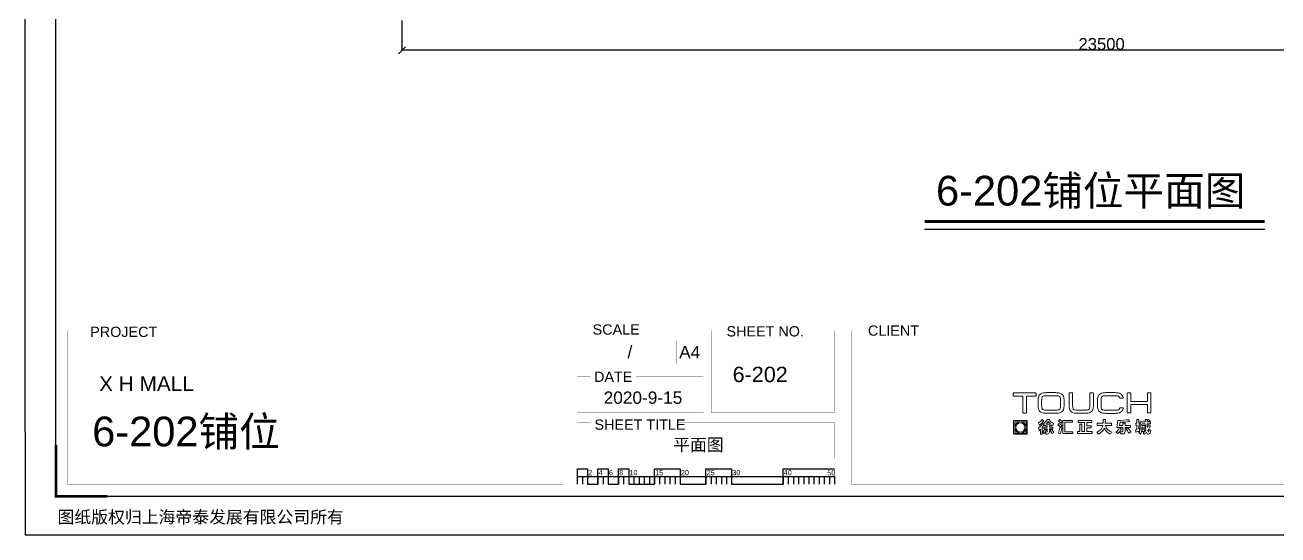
# Model space of a CAD drawing. Header units: inches. Extents: x -17552 to 18736, y -11730 to 13931.
# Drawn here: x -17552 to 3490, y -11730 to -3160 of the extents above; entities that cross this region are included whole.
import ezdxf
from ezdxf.enums import TextEntityAlignment as Align

# ---------------------------------------------------------------- set-up
doc = ezdxf.new("R2010")
doc.units = ezdxf.units.IN
doc.header["$MEASUREMENT"] = 0
doc.layers.add('DIM', color=3, linetype='Continuous')
doc.layers.add('图层 1', color=7, linetype='Continuous')
doc.styles.get("Standard").update_dxf_attribs({"font": 'arial.ttf'})
doc.dimstyles.new('DIM-200MM', dxfattribs={"dimtxt": 200, "dimasz": 120, "dimexe": 10, "dimexo": 10, "dimgap": 0.7, "dimtad": 1, "dimdec": 0, "dimrnd": 5, "dimzin": 1, "dimdsep": 46, "dimtxsty": 'Standard', "dimblk": 'OBLIQUE', "dimcen": 0.5, "dimdle": 1, "dimclrd": 256, "dimclre": 256, "dimclrt": 7, "dimaunit": 1, "dimadec": 0, "dimazin": 0, "dimtfac": 1, "dimtdec": 0, "dimtix": 1, "dimtmove": 2, "dimatfit": 3, "dimfxl": 0, "dimtolj": 1, "dimtzin": 1, "dimarcsym": 0})

# ---------------------------------------------------------------- blocks, each defined once
blk = doc.blocks.new('_Oblique')
at = {"color": 0, "linetype": 'ByBlock', "lineweight": -2}
blk.add_line((-0.5, -0.5), (0.5, 0.5), dxfattribs=at)
blk = doc.blocks.new('*D195')
at = {"layer": 'DEFPOINTS', "color": 0, "transparency": 16777216}
for p in [(-11222, 2900, 0), (12278, -1270, 0), (-11222, -3583)]:
    blk.add_point(p, dxfattribs=at)
at = {"layer": 'DIM', "lineweight": -2, "transparency": 16777216}
for p, q in [((-11222, -3083), (-11222, -3593)), ((12278, -3083), (12278, -3593)), ((12279, -3583), (-11223, -3583))]:
    blk.add_line(p, q, dxfattribs=at)
at = {"layer": 'DIM', "lineweight": -2, "transparency": 16777216, "xscale": 120, "yscale": 120, "zscale": 120, "rotation": 180}
blk.add_blockref('_Oblique', (-11222, -3583), dxfattribs=at)
at = {"layer": 'DIM', "lineweight": -2, "transparency": 16777216, "xscale": 120, "yscale": 120, "zscale": 120}
blk.add_blockref('_Oblique', (12278, -3583), dxfattribs=at)
at = {"layer": 'DIM', "color": 7, "transparency": 16777216, "insert": (528, -3480), "char_height": 200, "attachment_point": 5}
blk.add_mtext('\\A1;23500', dxfattribs=at)
blk = doc.blocks.new('block 35')
at = {"layer": '图层 1', "lineweight": 0}
blk.add_lwpolyline([(116.32, -100.16), (109.08, -100.16), (109.08, -107.4), (116.32, -107.4), (116.32, -100.16), (116.32, -100.16)], dxfattribs=at)
for points, knots in [([(120.65, -85.64), (120.65, -85.64), (109.29, -85.64), (109.29, -85.64), (109.11, -85.64), (108.97, -85.78), (108.97, -85.96), (108.97, -85.96), (108.97, -86.98), (108.97, -86.98), (108.97, -87.16), (109.11, -87.3), (109.29, -87.3), (109.29, -87.3), (113.98, -87.3), (113.98, -87.3), (113.98, -87.3), (114, -87.31), (114.02, -87.31), (114.02, -87.31), (114.02, -95.91), (114.02, -95.91), (114.02, -96.09), (114.16, -96.23), (114.34, -96.23), (114.34, -96.23), (115.6, -96.23), (115.6, -96.23), (115.78, -96.23), (115.92, -96.09), (115.92, -95.91), (115.92, -95.91), (115.92, -87.31), (115.92, -87.31), (115.92, -87.31), (115.96, -87.3), (115.96, -87.3), (115.96, -87.3), (120.65, -87.3), (120.65, -87.3), (120.83, -87.3), (120.97, -87.16), (120.97, -86.98), (120.97, -86.98), (120.97, -85.96), (120.97, -85.96), (120.97, -85.78), (120.83, -85.64), (120.65, -85.64), (120.65, -85.64), (120.65, -85.64), (120.65, -85.64)], [0, 0, 0, 0, 1, 1, 1, 2, 2, 2, 3, 3, 3, 4, 4, 4, 5, 5, 5, 6, 6, 6, 7, 7, 7, 8, 8, 8, 9, 9, 9, 10, 10, 10, 11, 11, 11, 12, 12, 12, 13, 13, 13, 14, 14, 14, 15, 15, 15, 16, 16, 16, 17, 17, 17, 17]), ([(135.45, -87.99), (135.36, -87.58), (135.21, -87.21), (135, -86.9), (134.79, -86.57), (134.49, -86.3), (134.1, -86.09), (133.73, -85.89), (133.26, -85.73), (132.7, -85.64), (132.15, -85.54), (131.48, -85.5), (130.69, -85.5), (130.69, -85.5), (126.89, -85.5), (126.89, -85.5), (126.11, -85.5), (125.43, -85.54), (124.89, -85.64), (124.33, -85.73), (123.86, -85.89), (123.49, -86.09), (123.1, -86.3), (122.8, -86.57), (122.58, -86.89), (122.38, -87.21), (122.22, -87.58), (122.13, -87.99), (122.04, -88.39), (121.99, -88.85), (121.97, -89.34), (121.96, -89.82), (121.95, -90.35), (121.95, -90.94), (121.95, -91.53), (121.96, -92.06), (121.97, -92.54), (121.99, -93.03), (122.04, -93.49), (122.13, -93.89), (122.22, -94.3), (122.38, -94.67), (122.58, -94.98), (122.8, -95.31), (123.1, -95.58), (123.49, -95.79), (123.86, -95.99), (124.33, -96.14), (124.89, -96.24), (125.43, -96.33), (126.11, -96.38), (126.89, -96.38), (126.89, -96.38), (130.69, -96.38), (130.69, -96.38), (131.48, -96.38), (132.15, -96.33), (132.7, -96.24), (133.26, -96.14), (133.73, -95.99), (134.1, -95.79), (134.49, -95.58), (134.79, -95.31), (135, -94.98), (135.21, -94.67), (135.36, -94.3), (135.45, -93.89), (135.54, -93.49), (135.59, -93.03), (135.61, -92.54), (135.63, -92.05), (135.63, -91.51), (135.63, -90.94), (135.63, -90.36), (135.63, -89.83), (135.61, -89.34), (135.59, -88.84), (135.54, -88.39), (135.45, -87.99), (135.45, -87.99), (135.45, -87.99), (135.45, -87.99)], [0, 0, 0, 0, 1, 1, 1, 2, 2, 2, 3, 3, 3, 4, 4, 4, 5, 5, 5, 6, 6, 6, 7, 7, 7, 8, 8, 8, 9, 9, 9, 10, 10, 10, 11, 11, 11, 12, 12, 12, 13, 13, 13, 14, 14, 14, 15, 15, 15, 16, 16, 16, 17, 17, 17, 18, 18, 18, 19, 19, 19, 20, 20, 20, 21, 21, 21, 22, 22, 22, 23, 23, 23, 24, 24, 24, 25, 25, 25, 26, 26, 26, 27, 27, 27, 27]), ([(130.69, -94.72), (130.69, -94.72), (126.89, -94.72), (126.89, -94.72), (126.34, -94.72), (125.87, -94.71), (125.5, -94.68), (125.15, -94.65), (124.86, -94.59), (124.64, -94.5), (124.45, -94.42), (124.31, -94.32), (124.21, -94.19), (124.1, -94.04), (124.02, -93.84), (123.97, -93.58), (123.91, -93.3), (123.88, -92.94), (123.87, -92.52), (123.86, -92.08), (123.85, -91.55), (123.85, -90.94), (123.85, -90.33), (123.85, -89.79), (123.87, -89.36), (123.87, -88.94), (123.91, -88.58), (123.96, -88.3), (124.01, -88.04), (124.1, -87.84), (124.2, -87.69), (124.3, -87.56), (124.45, -87.45), (124.64, -87.38), (124.86, -87.29), (125.15, -87.23), (125.5, -87.2), (125.88, -87.17), (126.34, -87.16), (126.89, -87.16), (126.89, -87.16), (130.69, -87.16), (130.69, -87.16), (131.24, -87.16), (131.71, -87.17), (132.08, -87.2), (132.43, -87.23), (132.72, -87.29), (132.94, -87.38), (133.13, -87.45), (133.28, -87.56), (133.38, -87.69), (133.49, -87.84), (133.56, -88.04), (133.62, -88.3), (133.67, -88.58), (133.71, -88.94), (133.72, -89.36), (133.73, -89.8), (133.73, -90.33), (133.73, -90.94), (133.73, -91.55), (133.73, -92.08), (133.72, -92.52), (133.71, -92.94), (133.67, -93.3), (133.62, -93.58), (133.56, -93.84), (133.49, -94.04), (133.38, -94.19), (133.28, -94.32), (133.13, -94.42), (132.94, -94.5), (132.72, -94.59), (132.43, -94.65), (132.08, -94.68), (131.71, -94.71), (131.24, -94.72), (130.69, -94.72), (130.69, -94.72), (130.69, -94.72), (130.69, -94.72)], [0, 0, 0, 0, 1, 1, 1, 2, 2, 2, 3, 3, 3, 4, 4, 4, 5, 5, 5, 6, 6, 6, 7, 7, 7, 8, 8, 8, 9, 9, 9, 10, 10, 10, 11, 11, 11, 12, 12, 12, 13, 13, 13, 14, 14, 14, 15, 15, 15, 16, 16, 16, 17, 17, 17, 18, 18, 18, 19, 19, 19, 20, 20, 20, 21, 21, 21, 22, 22, 22, 23, 23, 23, 24, 24, 24, 25, 25, 25, 26, 26, 26, 27, 27, 27, 27]), ([(150.74, -85.59), (150.74, -85.59), (149.47, -85.59), (149.47, -85.59), (149.38, -85.59), (149.3, -85.63), (149.25, -85.69), (149.18, -85.74), (149.15, -85.83), (149.15, -85.91), (149.15, -85.91), (149.16, -90.83), (149.16, -90.83), (149.16, -91.44), (149.16, -92.07), (149.15, -92.51), (149.14, -92.93), (149.1, -93.29), (149.04, -93.57), (148.99, -93.83), (148.91, -94.03), (148.8, -94.18), (148.7, -94.31), (148.56, -94.42), (148.36, -94.49), (148.15, -94.58), (147.86, -94.64), (147.5, -94.67), (147.13, -94.7), (146.66, -94.72), (146.12, -94.72), (146.12, -94.72), (143.16, -94.72), (143.16, -94.72), (142.61, -94.72), (142.14, -94.7), (141.77, -94.67), (141.42, -94.64), (141.13, -94.58), (140.91, -94.49), (140.71, -94.42), (140.57, -94.32), (140.47, -94.18), (140.37, -94.04), (140.29, -93.83), (140.23, -93.57), (140.18, -93.29), (140.14, -92.93), (140.13, -92.51), (140.12, -92.08), (140.12, -91.44), (140.12, -90.83), (140.12, -90.83), (140.12, -85.91), (140.12, -85.91), (140.12, -85.73), (139.97, -85.59), (139.8, -85.59), (139.8, -85.59), (138.54, -85.59), (138.54, -85.59), (138.36, -85.59), (138.22, -85.74), (138.22, -85.91), (138.22, -85.91), (138.22, -90.83), (138.22, -90.83), (138.22, -91.41), (138.22, -92.05), (138.24, -92.53), (138.25, -93.03), (138.3, -93.48), (138.39, -93.88), (138.49, -94.3), (138.64, -94.67), (138.84, -94.98), (139.06, -95.3), (139.36, -95.57), (139.75, -95.78), (140.12, -95.99), (140.59, -96.14), (141.15, -96.23), (141.7, -96.33), (142.37, -96.38), (143.16, -96.38), (143.16, -96.38), (146.12, -96.38), (146.12, -96.38), (146.9, -96.38), (147.58, -96.33), (148.12, -96.23), (148.68, -96.14), (149.15, -95.99), (149.52, -95.78), (149.91, -95.57), (150.21, -95.3), (150.43, -94.98), (150.63, -94.67), (150.78, -94.3), (150.88, -93.88), (150.96, -93.48), (151.02, -93.03), (151.03, -92.53), (151.05, -92.05), (151.06, -91.41), (151.06, -90.83), (151.06, -90.83), (151.06, -85.91), (151.06, -85.91), (151.06, -85.73), (150.91, -85.59), (150.74, -85.59), (150.74, -85.59), (150.74, -85.59), (150.74, -85.59)], [0, 0, 0, 0, 1, 1, 1, 2, 2, 2, 3, 3, 3, 4, 4, 4, 5, 5, 5, 6, 6, 6, 7, 7, 7, 8, 8, 8, 9, 9, 9, 10, 10, 10, 11, 11, 11, 12, 12, 12, 13, 13, 13, 14, 14, 14, 15, 15, 15, 16, 16, 16, 17, 17, 17, 18, 18, 18, 19, 19, 19, 20, 20, 20, 21, 21, 21, 22, 22, 22, 23, 23, 23, 24, 24, 24, 25, 25, 25, 26, 26, 26, 27, 27, 27, 28, 28, 28, 29, 29, 29, 30, 30, 30, 31, 31, 31, 32, 32, 32, 33, 33, 33, 34, 34, 34, 35, 35, 35, 36, 36, 36, 37, 37, 37, 38, 38, 38, 38]), ([(164.81, -93.59), (164.75, -93.84), (164.68, -94.05), (164.57, -94.19), (164.47, -94.33), (164.32, -94.43), (164.13, -94.51), (163.91, -94.59), (163.62, -94.65), (163.27, -94.68), (162.9, -94.71), (162.43, -94.73), (161.88, -94.73), (161.88, -94.73), (158.09, -94.73), (158.09, -94.73), (157.54, -94.73), (157.07, -94.71), (156.69, -94.68), (156.34, -94.65), (156.05, -94.59), (155.83, -94.51), (155.64, -94.43), (155.49, -94.33), (155.39, -94.19), (155.29, -94.05), (155.21, -93.84), (155.15, -93.59), (155.1, -93.3), (155.06, -92.95), (155.05, -92.52), (155.05, -92.1), (155.04, -91.59), (155.04, -91), (155.04, -90.41), (155.05, -89.78), (155.05, -89.35), (155.06, -88.93), (155.1, -88.58), (155.15, -88.29), (155.21, -88.04), (155.29, -87.83), (155.39, -87.69), (155.49, -87.55), (155.64, -87.45), (155.83, -87.37), (156.05, -87.29), (156.34, -87.23), (156.69, -87.2), (157.07, -87.17), (157.54, -87.15), (158.08, -87.15), (158.08, -87.15), (161.88, -87.15), (161.88, -87.15), (162.43, -87.15), (162.9, -87.17), (163.27, -87.2), (163.62, -87.23), (163.91, -87.29), (164.13, -87.37), (164.32, -87.45), (164.47, -87.55), (164.57, -87.69), (164.68, -87.83), (164.75, -88.04), (164.81, -88.29), (164.81, -88.31), (164.81, -88.34), (164.82, -88.35), (164.82, -88.35), (166.71, -88.35), (166.71, -88.35), (166.69, -88.23), (166.67, -88.1), (166.64, -87.99), (166.55, -87.57), (166.4, -87.2), (166.2, -86.89), (165.98, -86.56), (165.68, -86.29), (165.29, -86.08), (164.92, -85.88), (164.45, -85.73), (163.89, -85.63), (163.34, -85.54), (162.67, -85.49), (161.88, -85.49), (161.88, -85.49), (158.09, -85.49), (158.09, -85.49), (157.3, -85.49), (156.62, -85.54), (156.08, -85.63), (155.52, -85.73), (155.05, -85.88), (154.68, -86.08), (154.29, -86.29), (153.99, -86.56), (153.77, -86.89), (153.56, -87.2), (153.41, -87.57), (153.32, -87.99), (153.23, -88.39), (153.18, -88.84), (153.16, -89.34), (153.15, -89.78), (153.14, -90.4), (153.14, -90.95), (153.14, -90.95), (153.14, -91), (153.14, -91), (153.14, -91), (153.14, -91.05), (153.14, -91.05), (153.14, -91.59), (153.15, -92.1), (153.16, -92.54), (153.18, -93.04), (153.23, -93.49), (153.32, -93.89), (153.41, -94.31), (153.56, -94.68), (153.77, -94.99), (153.99, -95.32), (154.29, -95.59), (154.68, -95.8), (155.05, -96), (155.52, -96.15), (156.08, -96.25), (156.62, -96.34), (157.3, -96.39), (158.08, -96.39), (158.08, -96.39), (161.88, -96.39), (161.88, -96.39), (162.67, -96.39), (163.34, -96.34), (163.89, -96.25), (164.45, -96.15), (164.92, -96), (165.29, -95.8), (165.68, -95.59), (165.98, -95.31), (166.2, -94.99), (166.4, -94.68), (166.55, -94.31), (166.64, -93.89), (166.67, -93.77), (166.69, -93.65), (166.71, -93.52), (166.71, -93.52), (164.82, -93.52), (164.82, -93.52), (164.81, -93.54), (164.81, -93.57), (164.81, -93.59), (164.81, -93.59), (164.81, -93.59), (164.81, -93.59)], [0, 0, 0, 0, 1, 1, 1, 2, 2, 2, 3, 3, 3, 4, 4, 4, 5, 5, 5, 6, 6, 6, 7, 7, 7, 8, 8, 8, 9, 9, 9, 10, 10, 10, 11, 11, 11, 12, 12, 12, 13, 13, 13, 14, 14, 14, 15, 15, 15, 16, 16, 16, 17, 17, 17, 18, 18, 18, 19, 19, 19, 20, 20, 20, 21, 21, 21, 22, 22, 22, 23, 23, 23, 24, 24, 24, 25, 25, 25, 26, 26, 26, 27, 27, 27, 28, 28, 28, 29, 29, 29, 30, 30, 30, 31, 31, 31, 32, 32, 32, 33, 33, 33, 34, 34, 34, 35, 35, 35, 36, 36, 36, 37, 37, 37, 38, 38, 38, 39, 39, 39, 40, 40, 40, 41, 41, 41, 42, 42, 42, 43, 43, 43, 44, 44, 44, 45, 45, 45, 46, 46, 46, 47, 47, 47, 48, 48, 48, 49, 49, 49, 50, 50, 50, 51, 51, 51, 52, 52, 52, 53, 53, 53, 53]), ([(180.91, -85.64), (180.91, -85.64), (179.65, -85.64), (179.65, -85.64), (179.48, -85.64), (179.34, -85.78), (179.34, -85.96), (179.34, -85.96), (179.34, -90.05), (179.34, -90.05), (179.34, -90.05), (179.33, -90.09), (179.33, -90.09), (179.33, -90.09), (174.96, -90.09), (174.96, -90.09), (174.96, -90.09), (170.59, -90.09), (170.59, -90.09), (170.59, -90.09), (170.58, -90.05), (170.58, -90.05), (170.58, -90.05), (170.58, -85.96), (170.58, -85.96), (170.58, -85.78), (170.44, -85.64), (170.27, -85.64), (170.27, -85.64), (169.01, -85.64), (169.01, -85.64), (168.83, -85.64), (168.69, -85.78), (168.69, -85.96), (168.69, -85.96), (168.69, -95.88), (168.69, -95.88), (168.69, -96.06), (168.83, -96.2), (169.01, -96.2), (169.01, -96.2), (170.27, -96.2), (170.27, -96.2), (170.44, -96.2), (170.58, -96.06), (170.58, -95.88), (170.58, -95.88), (170.58, -91.79), (170.58, -91.79), (170.58, -91.79), (170.59, -91.77), (170.59, -91.75), (170.59, -91.75), (170.84, -91.75), (170.84, -91.75), (170.84, -91.75), (179.08, -91.75), (179.08, -91.75), (179.08, -91.75), (179.33, -91.75), (179.33, -91.75), (179.33, -91.77), (179.34, -91.79), (179.34, -91.79), (179.34, -91.79), (179.34, -95.88), (179.34, -95.88), (179.34, -96.06), (179.48, -96.2), (179.65, -96.2), (179.65, -96.2), (180.91, -96.2), (180.91, -96.2), (181.09, -96.2), (181.23, -96.06), (181.23, -95.88), (181.23, -95.88), (181.23, -85.96), (181.23, -85.96), (181.23, -85.78), (181.09, -85.64), (180.91, -85.64), (180.91, -85.64), (180.91, -85.64), (180.91, -85.64)], [0, 0, 0, 0, 1, 1, 1, 2, 2, 2, 3, 3, 3, 4, 4, 4, 5, 5, 5, 6, 6, 6, 7, 7, 7, 8, 8, 8, 9, 9, 9, 10, 10, 10, 11, 11, 11, 12, 12, 12, 13, 13, 13, 14, 14, 14, 15, 15, 15, 16, 16, 16, 17, 17, 17, 18, 18, 18, 19, 19, 19, 20, 20, 20, 21, 21, 21, 22, 22, 22, 23, 23, 23, 24, 24, 24, 25, 25, 25, 26, 26, 26, 27, 27, 27, 28, 28, 28, 28]), ([(109.72, -100.79), (109.72, -100.79), (112.51, -100.79), (112.51, -100.79), (111.01, -100.89), (109.81, -102.09), (109.72, -103.58), (109.72, -103.58), (109.72, -100.79), (109.72, -100.79), (109.72, -100.79), (109.72, -100.79), (109.72, -100.79)], [0, 0, 0, 0, 1, 1, 1, 2, 2, 2, 3, 3, 3, 4, 4, 4, 4]), ([(109.72, -106.76), (109.72, -106.76), (109.72, -103.97), (109.72, -103.97), (109.81, -105.47), (111.01, -106.67), (112.51, -106.76), (112.51, -106.76), (109.72, -106.76), (109.72, -106.76), (109.72, -106.76), (109.72, -106.76), (109.72, -106.76)], [0, 0, 0, 0, 1, 1, 1, 2, 2, 2, 3, 3, 3, 4, 4, 4, 4]), ([(110.29, -103.79), (110.29, -102.46), (111.37, -101.38), (112.71, -101.38), (114.03, -101.38), (115.11, -102.46), (115.11, -103.79), (115.11, -105.11), (114.03, -106.19), (112.71, -106.19), (111.37, -106.19), (110.29, -105.11), (110.29, -103.79), (110.29, -103.79), (110.29, -103.79), (110.29, -103.79)], [0, 0, 0, 0, 1, 1, 1, 2, 2, 2, 3, 3, 3, 4, 4, 4, 5, 5, 5, 5]), ([(115.69, -103.58), (115.59, -102.09), (114.39, -100.89), (112.9, -100.79), (112.9, -100.79), (115.69, -100.79), (115.69, -100.79), (115.69, -100.79), (115.69, -103.58), (115.69, -103.58), (115.69, -103.58), (115.69, -103.58), (115.69, -103.58)], [0, 0, 0, 0, 1, 1, 1, 2, 2, 2, 3, 3, 3, 4, 4, 4, 4]), ([(115.69, -106.76), (115.69, -106.76), (112.9, -106.76), (112.9, -106.76), (114.39, -106.67), (115.59, -105.47), (115.69, -103.97), (115.69, -103.97), (115.69, -106.76), (115.69, -106.76), (115.69, -106.76), (115.69, -106.76), (115.69, -106.76)], [0, 0, 0, 0, 1, 1, 1, 2, 2, 2, 3, 3, 3, 4, 4, 4, 4])]:
    blk.add_open_spline(points, degree=3, knots=knots, dxfattribs=at)
blk = doc.blocks.new('block 36')
at = {"layer": '图层 1', "lineweight": 0}
for points in [[(134.98, -106.97), (134.98, -100.08), (140.11, -100.08), (140.11, -101.04), (136.11, -101.04), (136.11, -106.08), (140.21, -106.08), (140.21, -106.97), (134.98, -106.97)], [(142.67, -106.94), (142.67, -105.94), (143.83, -105.94), (143.83, -102.03), (144.99, -102.03), (144.99, -105.94), (146.38, -105.94), (146.38, -101.17), (143, -101.17), (143, -100.08), (150.16, -100.08), (150.16, -101.17), (147.54, -101.17), (147.54, -102.9), (149.86, -102.9), (149.86, -103.99), (147.54, -103.99), (147.54, -105.94), (150.42, -105.94), (150.42, -106.94), (142.67, -106.94)]]:
    blk.add_lwpolyline(points, dxfattribs=at)
for points, knots in [([(124.17, -101.97), (124.17, -101.97), (124.97, -102.66), (124.97, -102.66), (124.9, -102.75), (124.81, -102.87), (124.7, -103.03), (124.64, -103.12), (124.47, -103.32), (124.21, -103.62), (124.21, -103.62), (124.21, -107.3), (124.21, -107.3), (124.21, -107.3), (123.18, -107.3), (123.18, -107.3), (123.18, -107.3), (123.18, -104.75), (123.18, -104.75), (122.98, -104.95), (122.78, -105.14), (122.58, -105.31), (122.52, -104.87), (122.41, -104.45), (122.25, -104.05), (122.94, -103.52), (123.58, -102.83), (124.17, -101.97)], [0, 0, 0, 0, 1, 1, 1, 2, 2, 2, 3, 3, 3, 4, 4, 4, 5, 5, 5, 6, 6, 6, 7, 7, 7, 8, 8, 8, 9, 9, 9, 9]), ([(124.21, -99.55), (124.21, -99.55), (125.03, -100.25), (125.03, -100.25), (124.31, -101.15), (123.53, -101.94), (122.72, -102.6), (122.63, -102.27), (122.48, -101.88), (122.29, -101.44), (122.99, -100.93), (123.63, -100.3), (124.21, -99.55)], [0, 0, 0, 0, 1, 1, 1, 2, 2, 2, 3, 3, 3, 4, 4, 4, 4]), ([(125.43, -104.68), (125.43, -104.68), (126.39, -105.08), (126.39, -105.08), (126, -105.81), (125.6, -106.43), (125.2, -106.94), (125.18, -106.91), (125.13, -106.88), (125.07, -106.84), (124.89, -106.73), (124.64, -106.59), (124.31, -106.44), (124.75, -105.98), (125.12, -105.39), (125.43, -104.68)], [0, 0, 0, 0, 1, 1, 1, 2, 2, 2, 3, 3, 3, 4, 4, 4, 5, 5, 5, 5]), ([(124.97, -104.45), (124.97, -104.45), (124.97, -103.56), (124.97, -103.56), (124.97, -103.56), (126.82, -103.56), (126.82, -103.56), (126.82, -103.56), (126.82, -102.86), (126.82, -102.86), (126.82, -102.86), (125.66, -102.86), (125.66, -102.86), (125.66, -102.86), (125.66, -102.5), (125.66, -102.5), (125.6, -102.56), (125.5, -102.64), (125.37, -102.73), (125.3, -102.77), (125.26, -102.81), (125.23, -102.83), (125.19, -102.76), (125.13, -102.68), (125.07, -102.56), (124.89, -102.26), (124.75, -102.02), (124.64, -101.87), (125.56, -101.36), (126.3, -100.61), (126.86, -99.62), (126.86, -99.62), (127.95, -99.62), (127.95, -99.62), (127.91, -99.68), (127.88, -99.74), (127.88, -99.78), (128.52, -100.69), (129.27, -101.34), (130.14, -101.74), (129.94, -102.18), (129.8, -102.53), (129.74, -102.8), (129.47, -102.66), (129.24, -102.52), (129.04, -102.37), (129.04, -102.37), (129.04, -102.86), (129.04, -102.86), (129.04, -102.86), (127.92, -102.86), (127.92, -102.86), (127.92, -102.86), (127.92, -103.56), (127.92, -103.56), (127.92, -103.56), (129.8, -103.56), (129.8, -103.56), (129.8, -103.56), (129.8, -104.45), (129.8, -104.45), (129.8, -104.45), (127.92, -104.45), (127.92, -104.45), (127.92, -104.45), (127.92, -106.27), (127.92, -106.27), (127.92, -106.89), (127.62, -107.21), (127.02, -107.23), (126.67, -107.26), (126.34, -107.27), (126.03, -107.27), (126.01, -106.87), (125.93, -106.53), (125.8, -106.24), (125.86, -106.24), (125.96, -106.24), (126.09, -106.24), (126.21, -106.26), (126.29, -106.27), (126.36, -106.27), (126.67, -106.25), (126.82, -106.08), (126.82, -105.74), (126.82, -105.74), (126.82, -104.45), (126.82, -104.45), (126.82, -104.45), (124.97, -104.45), (124.97, -104.45)], [0, 0, 0, 0, 1, 1, 1, 2, 2, 2, 3, 3, 3, 4, 4, 4, 5, 5, 5, 6, 6, 6, 7, 7, 7, 8, 8, 8, 9, 9, 9, 10, 10, 10, 11, 11, 11, 12, 12, 12, 13, 13, 13, 14, 14, 14, 15, 15, 15, 16, 16, 16, 17, 17, 17, 18, 18, 18, 19, 19, 19, 20, 20, 20, 21, 21, 21, 22, 22, 22, 23, 23, 23, 24, 24, 24, 25, 25, 25, 26, 26, 26, 27, 27, 27, 28, 28, 28, 29, 29, 29, 30, 30, 30, 30]), ([(127.39, -100.61), (127.03, -101.1), (126.65, -101.56), (126.23, -102), (126.23, -102), (128.55, -102), (128.55, -102), (128.1, -101.6), (127.72, -101.14), (127.39, -100.61)], [0, 0, 0, 0, 1, 1, 1, 2, 2, 2, 3, 3, 3, 3]), ([(128.15, -105.15), (128.15, -105.15), (129.04, -104.68), (129.04, -104.68), (129.13, -104.82), (129.27, -105.03), (129.47, -105.31), (129.78, -105.8), (130.01, -106.16), (130.17, -106.41), (130.17, -106.41), (129.24, -106.9), (129.24, -106.9), (128.89, -106.29), (128.52, -105.7), (128.15, -105.15)], [0, 0, 0, 0, 1, 1, 1, 2, 2, 2, 3, 3, 3, 4, 4, 4, 5, 5, 5, 5]), ([(132.43, -102.43), (132.43, -102.43), (133.09, -101.64), (133.09, -101.64), (133.36, -101.84), (133.7, -102.1), (134.12, -102.43), (134.36, -102.63), (134.54, -102.77), (134.65, -102.86), (134.65, -102.86), (133.92, -103.66), (133.92, -103.66), (133.43, -103.24), (132.94, -102.83), (132.43, -102.43)], [0, 0, 0, 0, 1, 1, 1, 2, 2, 2, 3, 3, 3, 4, 4, 4, 5, 5, 5, 5]), ([(133.42, -103.89), (133.62, -103.96), (133.9, -104.04), (134.25, -104.15), (134.36, -104.18), (134.44, -104.2), (134.48, -104.22), (134.22, -105.37), (133.94, -106.35), (133.65, -107.17), (133.26, -107.01), (132.89, -106.9), (132.56, -106.84), (132.89, -105.95), (133.18, -104.97), (133.42, -103.89)], [0, 0, 0, 0, 1, 1, 1, 2, 2, 2, 3, 3, 3, 4, 4, 4, 5, 5, 5, 5]), ([(132.73, -100.38), (132.73, -100.38), (133.39, -99.68), (133.39, -99.68), (133.46, -99.73), (133.54, -99.8), (133.65, -99.91), (133.85, -100.05), (134.22, -100.35), (134.75, -100.81), (134.75, -100.81), (134.02, -101.57), (134.02, -101.57), (133.55, -101.13), (133.12, -100.73), (132.73, -100.38)], [0, 0, 0, 0, 1, 1, 1, 2, 2, 2, 3, 3, 3, 4, 4, 4, 5, 5, 5, 5]), ([(152.95, -102.7), (152.95, -102.7), (152.95, -101.6), (152.95, -101.6), (152.95, -101.6), (156.06, -101.6), (156.06, -101.6), (156.1, -101.03), (156.12, -100.37), (156.12, -99.62), (156.12, -99.62), (157.32, -99.62), (157.32, -99.62), (157.32, -99.86), (157.31, -100.19), (157.28, -100.61), (157.28, -101.07), (157.27, -101.4), (157.25, -101.6), (157.25, -101.6), (160.5, -101.6), (160.5, -101.6), (160.5, -101.6), (160.5, -102.7), (160.5, -102.7), (160.5, -102.7), (157.32, -102.7), (157.32, -102.7), (157.78, -104.46), (158.89, -105.64), (160.63, -106.24), (160.23, -106.62), (159.92, -106.96), (159.7, -107.27), (158.24, -106.58), (157.25, -105.52), (156.72, -104.09), (156.28, -105.44), (155.27, -106.51), (153.71, -107.3), (153.68, -107.28), (153.64, -107.22), (153.57, -107.14), (153.29, -106.8), (153.03, -106.55), (152.81, -106.37), (154.73, -105.51), (155.78, -104.29), (155.96, -102.7), (155.96, -102.7), (152.95, -102.7), (152.95, -102.7)], [0, 0, 0, 0, 1, 1, 1, 2, 2, 2, 3, 3, 3, 4, 4, 4, 5, 5, 5, 6, 6, 6, 7, 7, 7, 8, 8, 8, 9, 9, 9, 10, 10, 10, 11, 11, 11, 12, 12, 12, 13, 13, 13, 14, 14, 14, 15, 15, 15, 16, 16, 16, 17, 17, 17, 17]), ([(164.68, -104.02), (164.68, -104.02), (165.7, -104.55), (165.7, -104.55), (165.13, -105.48), (164.51, -106.27), (163.85, -106.94), (163.54, -106.65), (163.25, -106.43), (162.99, -106.27), (163.63, -105.61), (164.19, -104.86), (164.68, -104.02)], [0, 0, 0, 0, 1, 1, 1, 2, 2, 2, 3, 3, 3, 4, 4, 4, 4]), ([(166.47, -102.8), (166.47, -102.8), (166.47, -101.47), (166.47, -101.47), (166.47, -101.47), (167.66, -101.47), (167.66, -101.47), (167.66, -101.47), (167.66, -102.8), (167.66, -102.8), (167.66, -102.8), (170.44, -102.8), (170.44, -102.8), (170.44, -102.8), (170.44, -103.82), (170.44, -103.82), (170.44, -103.82), (167.66, -103.82), (167.66, -103.82), (167.66, -103.82), (167.66, -105.94), (167.66, -105.94), (167.66, -106.74), (167.27, -107.16), (166.5, -107.2), (166.15, -107.2), (165.72, -107.21), (165.21, -107.23), (165.19, -107.15), (165.16, -107.02), (165.14, -106.87), (165.1, -106.65), (165.03, -106.4), (164.94, -106.11), (165.27, -106.15), (165.61, -106.17), (165.94, -106.17), (166.29, -106.17), (166.47, -106.02), (166.47, -105.71), (166.47, -105.71), (166.47, -103.82), (166.47, -103.82), (166.47, -103.82), (163.35, -103.82), (163.35, -103.82), (163.35, -103.82), (163.92, -100.11), (163.92, -100.11), (165.88, -100.07), (167.79, -99.94), (169.65, -99.72), (169.65, -99.72), (170.04, -100.74), (170.04, -100.74), (168.48, -100.94), (166.8, -101.05), (165.01, -101.07), (165.01, -101.07), (164.71, -102.8), (164.71, -102.8), (164.71, -102.8), (166.47, -102.8), (166.47, -102.8)], [0, 0, 0, 0, 1, 1, 1, 2, 2, 2, 3, 3, 3, 4, 4, 4, 5, 5, 5, 6, 6, 6, 7, 7, 7, 8, 8, 8, 9, 9, 9, 10, 10, 10, 11, 11, 11, 12, 12, 12, 13, 13, 13, 14, 14, 14, 15, 15, 15, 16, 16, 16, 17, 17, 17, 18, 18, 18, 19, 19, 19, 20, 20, 20, 21, 21, 21, 21]), ([(168.26, -104.62), (168.26, -104.62), (169.12, -104.05), (169.12, -104.05), (169.47, -104.43), (170.03, -105.16), (170.81, -106.24), (170.63, -106.33), (170.38, -106.47), (170.04, -106.67), (169.91, -106.76), (169.81, -106.83), (169.75, -106.87), (169.19, -105.92), (168.7, -105.17), (168.26, -104.62)], [0, 0, 0, 0, 1, 1, 1, 2, 2, 2, 3, 3, 3, 4, 4, 4, 5, 5, 5, 5]), ([(178.03, -104.75), (177.99, -105.44), (177.74, -105.81), (177.27, -105.88), (177.21, -105.88), (177.11, -105.88), (176.97, -105.88), (176.77, -105.9), (176.61, -105.91), (176.48, -105.91), (176.48, -105.73), (176.45, -105.57), (176.41, -105.41), (176.28, -106.21), (176.06, -106.85), (175.75, -107.33), (175.59, -107.16), (175.36, -106.94), (175.05, -106.67), (175.01, -106.63), (174.97, -106.59), (174.95, -106.57), (175.13, -106.33), (175.26, -106.03), (175.35, -105.68), (175.02, -105.77), (174.52, -105.93), (173.86, -106.17), (173.62, -106.24), (173.44, -106.3), (173.33, -106.34), (173.33, -106.34), (173.13, -105.21), (173.13, -105.21), (173.4, -105.15), (173.64, -105.08), (173.86, -105.02), (173.86, -105.02), (173.86, -102.53), (173.86, -102.53), (173.86, -102.53), (173.3, -102.53), (173.3, -102.53), (173.3, -102.53), (173.3, -101.54), (173.3, -101.54), (173.3, -101.54), (173.86, -101.54), (173.86, -101.54), (173.86, -101.54), (173.86, -99.65), (173.86, -99.65), (173.86, -99.65), (174.85, -99.65), (174.85, -99.65), (174.85, -99.65), (174.85, -101.54), (174.85, -101.54), (174.85, -101.54), (175.42, -101.54), (175.42, -101.54), (175.42, -101.54), (175.42, -102.53), (175.42, -102.53), (175.42, -102.53), (174.85, -102.53), (174.85, -102.53), (174.85, -102.53), (174.85, -104.75), (174.85, -104.75), (174.9, -104.73), (174.94, -104.71), (174.99, -104.68), (175.1, -104.66), (175.23, -104.63), (175.38, -104.59), (175.36, -104.87), (175.35, -105.23), (175.35, -105.64), (175.53, -105.05), (175.62, -104.35), (175.62, -103.56), (175.62, -103.56), (175.62, -100.91), (175.62, -100.91), (175.62, -100.91), (178.23, -100.91), (178.23, -100.91), (178.23, -100.78), (178.23, -100.57), (178.23, -100.28), (178.21, -99.99), (178.2, -99.77), (178.2, -99.62), (178.2, -99.62), (179.16, -99.62), (179.16, -99.62), (179.16, -100.21), (179.17, -100.64), (179.19, -100.91), (179.19, -100.91), (179.99, -100.91), (179.99, -100.91), (179.77, -100.6), (179.53, -100.3), (179.29, -100.01), (179.29, -100.01), (179.99, -99.58), (179.99, -99.58), (180.25, -99.91), (180.51, -100.23), (180.75, -100.54), (180.75, -100.54), (180.19, -100.91), (180.19, -100.91), (180.19, -100.91), (180.98, -100.91), (180.98, -100.91), (180.98, -100.91), (180.98, -101.87), (180.98, -101.87), (180.98, -101.87), (179.23, -101.87), (179.23, -101.87), (179.27, -102.64), (179.3, -103.32), (179.33, -103.89), (179.57, -103.43), (179.78, -102.93), (179.95, -102.4), (179.95, -102.4), (180.92, -102.86), (180.92, -102.86), (180.5, -103.81), (180.03, -104.66), (179.52, -105.41), (179.66, -105.94), (179.8, -106.21), (179.95, -106.21), (180.06, -106.21), (180.15, -105.74), (180.22, -104.82), (180.53, -104.97), (180.82, -105.1), (181.08, -105.21), (180.99, -105.88), (180.89, -106.39), (180.78, -106.74), (180.63, -107.14), (180.35, -107.32), (179.95, -107.3), (179.42, -107.3), (179.05, -106.99), (178.83, -106.37), (178.47, -106.75), (178.11, -107.09), (177.74, -107.4), (177.6, -107.22), (177.41, -106.99), (177.17, -106.7), (177.13, -106.66), (177.09, -106.63), (177.07, -106.61), (177.6, -106.32), (178.09, -105.85), (178.53, -105.21), (178.4, -104.42), (178.31, -103.3), (178.27, -101.87), (178.27, -101.87), (176.51, -101.87), (176.51, -101.87), (176.51, -101.87), (176.51, -102.73), (176.51, -102.73), (176.51, -102.73), (178.1, -102.73), (178.1, -102.73), (178.05, -103.33), (178.03, -104), (178.03, -104.75)], [0, 0, 0, 0, 1, 1, 1, 2, 2, 2, 3, 3, 3, 4, 4, 4, 5, 5, 5, 6, 6, 6, 7, 7, 7, 8, 8, 8, 9, 9, 9, 10, 10, 10, 11, 11, 11, 12, 12, 12, 13, 13, 13, 14, 14, 14, 15, 15, 15, 16, 16, 16, 17, 17, 17, 18, 18, 18, 19, 19, 19, 20, 20, 20, 21, 21, 21, 22, 22, 22, 23, 23, 23, 24, 24, 24, 25, 25, 25, 26, 26, 26, 27, 27, 27, 28, 28, 28, 29, 29, 29, 30, 30, 30, 31, 31, 31, 32, 32, 32, 33, 33, 33, 34, 34, 34, 35, 35, 35, 36, 36, 36, 37, 37, 37, 38, 38, 38, 39, 39, 39, 40, 40, 40, 41, 41, 41, 42, 42, 42, 43, 43, 43, 44, 44, 44, 45, 45, 45, 46, 46, 46, 47, 47, 47, 48, 48, 48, 49, 49, 49, 50, 50, 50, 51, 51, 51, 52, 52, 52, 53, 53, 53, 54, 54, 54, 55, 55, 55, 56, 56, 56, 57, 57, 57, 58, 58, 58, 59, 59, 59, 60, 60, 60, 60]), ([(176.44, -105.02), (176.58, -105.02), (176.68, -105.02), (176.74, -105.02), (176.98, -105.02), (177.11, -104.89), (177.11, -104.65), (177.11, -104.34), (177.11, -104.01), (177.11, -103.66), (177.11, -103.66), (176.51, -103.66), (176.51, -103.66), (176.51, -104.12), (176.49, -104.57), (176.44, -105.02)], [0, 0, 0, 0, 1, 1, 1, 2, 2, 2, 3, 3, 3, 4, 4, 4, 5, 5, 5, 5])]:
    blk.add_open_spline(points, degree=3, knots=knots, dxfattribs=at)
blk = doc.blocks.new('block 34')
at = {"layer": '图层 1'}
for name in ['block 35', 'block 36']:
    blk.add_blockref(name, (0, 0), dxfattribs=at)

msp = doc.modelspace()

# ---------------------------------------------------------------- linework, layer by layer
at = {"color": 8}
msp.add_line((-8277.2, -10748.5), (-3957.2, -10748.5), dxfattribs=at)
for points in [[(-17552.2, -10001.8), (-17552.2, 13931), (17007.8, 13931)], [(-2444, -6590.3), (3269.4, -6590.3)], [(-17552.2, -10001.8), (-17552.2, -11729.8), (17007.8, -11729.8)], [(-8277.2, -10618.9), (-8277.2, -10878.1)], [(-8104.4, -10748.5), (-8104.4, -10878.1)], [(-6549.2, -10748.5), (-6549.2, -10878.1)], [(-6117.2, -10748.5), (-6117.2, -10878.1)], [(-3957.2, -10748.5), (-3957.2, -10878.1)]]:
    msp.add_lwpolyline(points)
msp.add_lwpolyline([(-17033.8, 13283), (18217.4, 13283), (18217.4, -11081.8), (-17033.8, -11081.8)], close=True)
for points, const_width in [([(-2444, -6458.9), (3269.4, -6458.9)], 50), ([(-15315, -8290.3), (-8523.6, -8290.3), (-8523.6, -10881.8), (-16833.8, -10881.8), (-16833.8, -8290.3), (-16544.1, -8290.3)], 4.32), ([(-7150.6, -8290.3), (-6160.4, -8290.3), (-6160.4, -8895.1), (-8277.2, -8895.1), (-8277.2, -8290.3), (-8061.2, -8290.3)], 4.32), ([(-4463.2, -8290.3), (-3957.2, -8290.3), (-3957.2, -9672.7), (-6030.8, -9672.7), (-6030.8, -8290.3), (-5858, -8290.3)], 4.32), ([(-2445.4, -8290.3), (10372.1, -8290.3), (10372.1, -10881.8), (-3665, -10881.8), (-3665, -8290.3), (-3431.9, -8290.3)], 4.32), ([(-6604.8, -8463.6), (-6604.8, -8848.8)], 4.32), ([(-7285.4, -9067.9), (-6160.4, -9067.9), (-6160.4, -9672.7), (-8277.2, -9672.7), (-8277.2, -9067.9), (-8061.2, -9067.9)], 4.32), ([(-6596.3, -9845.5), (-3957.2, -9845.5), (-3957.2, -10441.5), (-8277.2, -10441.5), (-8277.2, -9845.5), (-8061.2, -9845.5)], 4.32), ([(-17033.8, -10217.8), (-17033.8, -11081.8), (-16169.8, -11081.8)], 43.2), ([(-8104.4, -10618.9), (-8104.4, -10748.5)], 8.64), ([(-7931.6, -10618.9), (-7931.6, -10748.5)], 8.64), ([(-7758.8, -10618.9), (-7758.8, -10748.5)], 8.64), ([(-7586, -10618.9), (-7586, -10748.5)], 8.64), ([(-7413.2, -10618.9), (-7413.2, -10748.5)], 8.64), ([(-6981.2, -10618.9), (-6981.2, -10748.5)], 8.64), ([(-6549.2, -10618.9), (-6549.2, -10748.5)], 8.64), ([(-6117.2, -10618.9), (-6117.2, -10748.5)], 8.64), ([(-5685.2, -10618.9), (-5685.2, -10748.5)], 8.64), ([(-4821.2, -10618.9), (-4821.2, -10748.5)], 8.64), ([(-3957.2, -10618.9), (-3957.2, -10748.5)], 8.64)]:
    msp.add_lwpolyline(points, dxfattribs=dict(const_width=const_width))
for points in [[(-8277.2, -10618.9), (-8104.4, -10618.9), (-8104.4, -10878.1), (-7931.6, -10878.1), (-7931.6, -10618.9), (-7758.8, -10618.9), (-7758.8, -10878.1), (-7586, -10878.1), (-7586, -10618.9), (-7413.2, -10618.9), (-7413.2, -10878.1), (-6981.2, -10878.1), (-6981.2, -10618.9), (-6549.2, -10618.9), (-6549.2, -10878.1), (-6117.2, -10878.1), (-6117.2, -10618.9), (-5685.2, -10618.9), (-5685.2, -10878.1), (-4821.2, -10878.1), (-4821.2, -10618.9), (-3957.2, -10618.9)], [(-8190.8, -10748.5), (-8190.8, -10878.1)], [(-7931.6, -10748.5), (-7931.6, -10878.1)], [(-7845.2, -10748.5), (-7845.2, -10878.1)], [(-7758.8, -10748.5), (-7758.8, -10878.1)], [(-7586, -10748.5), (-7586, -10878.1)], [(-7499.6, -10748.5), (-7499.6, -10878.1)], [(-7413.2, -10748.5), (-7413.2, -10878.1)], [(-7326.8, -10748.5), (-7326.8, -10878.1)], [(-7240.4, -10748.5), (-7240.4, -10878.1)], [(-7154, -10748.5), (-7154, -10878.1)], [(-7067.6, -10748.5), (-7067.6, -10878.1)], [(-6981.2, -10748.5), (-6981.2, -10878.1)], [(-6894.8, -10748.5), (-6894.8, -10878.1)], [(-6808.4, -10748.5), (-6808.4, -10878.1)], [(-6722, -10748.5), (-6722, -10878.1)], [(-6635.6, -10748.5), (-6635.6, -10878.1)], [(-6030.8, -10748.5), (-6030.8, -10878.1)], [(-5944.4, -10748.5), (-5944.4, -10878.1)], [(-5858, -10748.5), (-5858, -10878.1)], [(-5771.6, -10748.5), (-5771.6, -10878.1)], [(-5685.2, -10748.5), (-5685.2, -10878.1)], [(-4821.2, -10748.5), (-4821.2, -10878.1)], [(-4734.8, -10748.5), (-4734.8, -10878.1)], [(-4648.4, -10748.5), (-4648.4, -10878.1)], [(-4562, -10748.5), (-4562, -10878.1)], [(-4475.6, -10748.5), (-4475.6, -10878.1)], [(-4389.2, -10748.5), (-4389.2, -10878.1)], [(-4302.8, -10748.5), (-4302.8, -10878.1)], [(-4216.4, -10748.5), (-4216.4, -10878.1)], [(-4130, -10748.5), (-4130, -10878.1)], [(-4043.6, -10748.5), (-4043.6, -10878.1)]]:
    msp.add_lwpolyline(points, dxfattribs=at)

# ---------------------------------------------------------------- block references
at = {"layer": '图层 1', "xscale": 32, "yscale": 32, "zscale": 32}
msp.add_blockref('block 34', (-4442.3, -6601.4), dxfattribs=at)

# ---------------------------------------------------------------- texts
for s, height, p in [('SCALE', 172.8, (-8020.2, -8362.7)), ('CLIENT', 172.8, (-3396.1, -8380.6)), ('PROJECT', 172.8, (-16458.3, -8402.1)), ('SHEET NO.', 172.8, (-5772.5, -8393.5)), ('A4', 207.36, (-6566.1, -8760.9)), ('DATE', 172.8, (-7996.5, -9158.1)), ('SHEET TITLE', 172.8, (-7988.8, -9961.8)), ('2', 86.4, (-8092.6, -10725.7)), ('4', 86.4, (-7919.8, -10725.7)), ('6', 86.4, (-7747, -10725.7)), ('8', 86.4, (-7574.2, -10725.7)), ('10', 86.4, (-7401.4, -10725.7)), ('15', 86.4, (-6969.4, -10725.7)), ('20', 86.4, (-6537.4, -10725.7)), ('25', 86.4, (-6105.4, -10725.7)), ('30', 86.4, (-5673.4, -10725.7)), ('40', 86.4, (-4809.4, -10725.7)), ('50', 86.4, (-4078.1, -10728.8)), ('图纸版权归上海帝泰发展有限公司所有', 207.36, (-17007.3, -11532))]:
    msp.add_text(s, height=height).set_placement(p)
at = {"attachment_point": 1}
for s, insert, char_height in [('6-202{\\fSimSun|b0|i0|c134|p2;铺位平面图}', (-2253.4, -5693.5), 500), ('X H MALL', (-16308.1, -9062.6), 250)]:
    msp.add_mtext_dynamic_manual_height_columns(s, width=6808.082, gutter_width=1, heights=[0], dxfattribs=dict(at, insert=insert, char_height=char_height))
for tag, text, p in [('/', 'AS NOTED', (-7353.6, -8757.7)), ('2020-9-15', '2020-7-22', (-6514.3, -9525.7))]:
    msp.add_attdef(tag, text=text, height=207.36).set_placement(p, align=Align.RIGHT)
for tag, p, s, height in [('6-202', (-5668.9, -9161.2), 'SHEET NO.', 259.2), ('6-202铺位', (-16425.2, -10240.6), '###############', 500), ('平面图', (-6667.1, -10316.4), 'SHEET-TITLE', 207.36)]:
    msp.add_attdef(tag, p, s, height=height)

# ---------------------------------------------------------------- dimensions: what is measured, and where the dimension line sits
at = {"layer": 'DIM'}
dim = msp.add_linear_dim(base=(-11221.9, -3582.9), p1=(12278.1, -1269.7, 0), p2=(-11221.9, 2899.8, 0), dimstyle='DIM-200MM', dxfattribs=at)
dim.commit()
dim.dimension.update_dxf_attribs({"geometry": '*D195', "text_midpoint": (528.1, -3480)})

doc.saveas('drawing.dxf')
